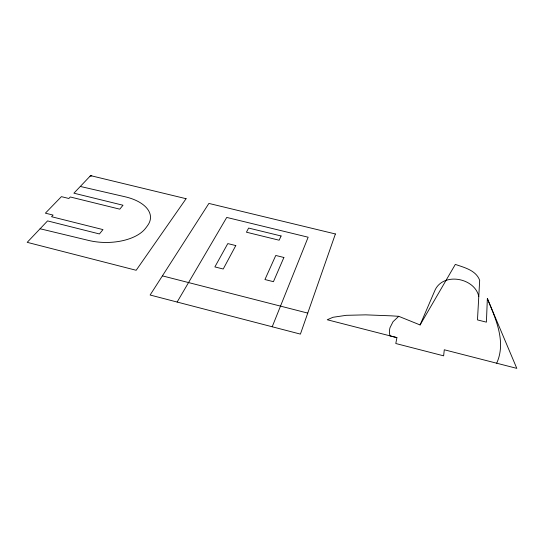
<?xml version="1.0" encoding="UTF-8"?>
<svg xmlns="http://www.w3.org/2000/svg" width="544" height="544" viewBox="0 0 544 544"><rect width="100%" height="100%" fill="white"/><g stroke="black" fill="none" stroke-linecap="round" stroke-linejoin="round"><path stroke-width="0.82" d="M487.356 298.568L486.411 322.15L477.476 319.913L479.672 280.35C476.088 270.307 464.297 267.526 455.328 264.404L420.084 324.952L398.732 316.316L391.347 315.846L365.684 314.854L346.215 315.323L332.996 317.281L327.243 319.75L396.909 337.62L395.801 343.516L443.639 355.837L444.285 349.772L516.8 368.37L487.356 298.568C495.591 318.587 506.464 341.775 496.686 363.208M272.211 326.774L308.149 237.218L226.739 217.43L177.133 302.042M420.084 324.952L434.568 291.203C442.272 271.646 474.756 277.562 478.781 296.446M398.732 316.316L393.054 321.674L390 327.699A41.48 25.167 18.3 0 0 389.497 333.023L389.912 335.852L396.909 337.62M80.308 186.456L125.106 196.785A42.16 22.413 0 0 1 147.587 225.536A111.602 56.97 -2.3 0 1 144.432 229.643A42.398 22.63 -0.1 0 1 88.754 240.468L40.1 228.766M162.411 275.869L307.748 313.099M90.039 176.215A1.312 0.646 1 0 1 91.78 175.916M335.396 233.968L300.41 334.111L150.117 295.018L208.896 203.429L335.396 233.968M283.893 257.475L273.435 281.683L264.942 279.541L275.76 255.462L283.893 257.475M281.092 235.98L279.16 240.217L246.439 232.2L248.628 228.058L281.092 235.98M235.797 245.568L223.224 269.015L214.873 266.914L227.793 243.59L235.797 245.568M186.089 198.703L136.17 270.28L27.2 242.338L47.566 220.905L99.416 233.954L102.979 229.609L51.551 216.716L53.094 215.091L45.39 213.16L61.404 196.649L68.87 198.492L70.298 196.982L119.782 209.168L123.005 205.238L73.902 193.188L90.59 175.63L186.089 198.703"/></g></svg>
